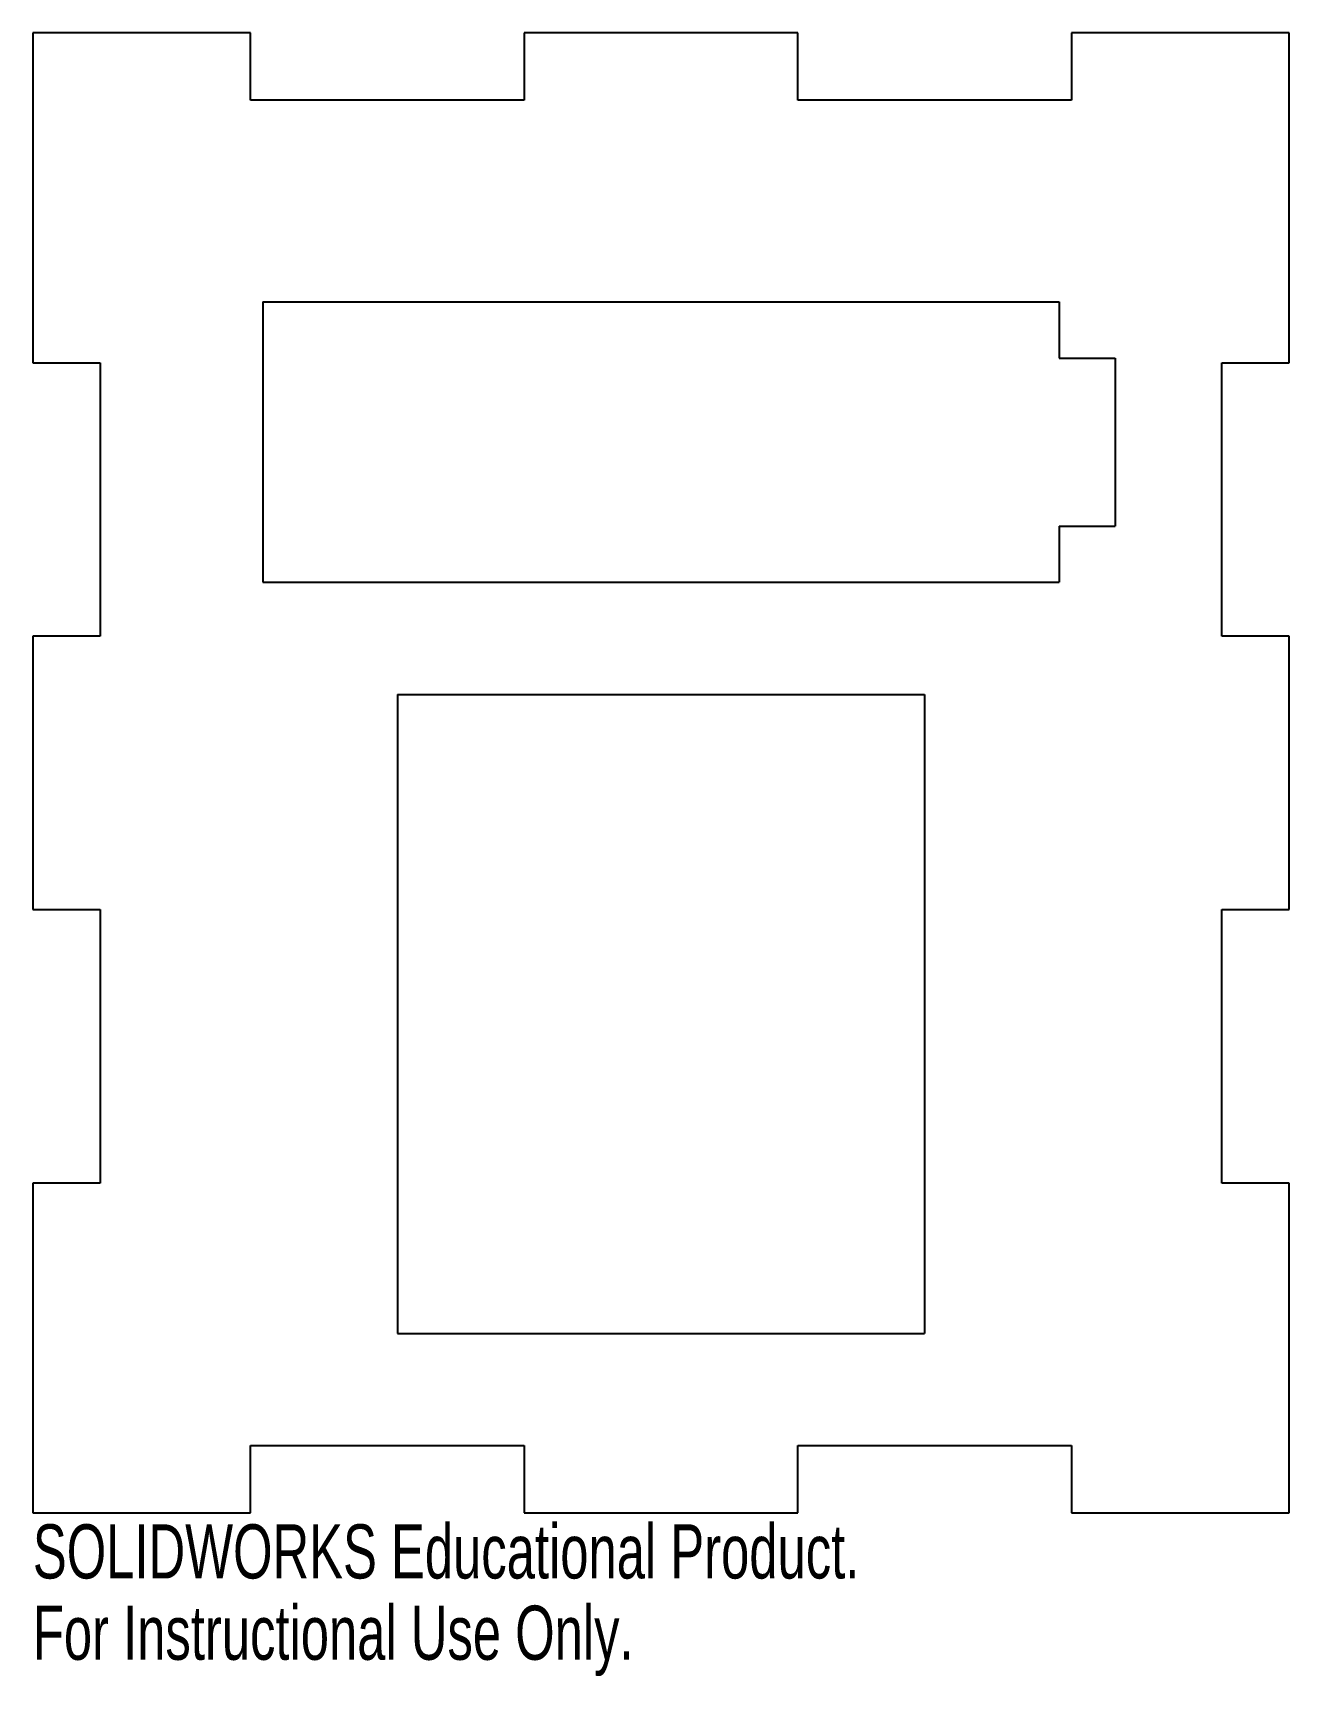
# Model space of a CAD drawing. Header units: millimetres. Extents: x 0 to 112, y -12 to 135.
import ezdxf

# ---------------------------------------------------------------- set-up
doc = ezdxf.new("R2010")
doc.units = ezdxf.units.MM
doc.styles.add('SLDTEXTSTYLE0', font='TXT', dxfattribs={"width": 0.7})

msp = doc.modelspace()

# ---------------------------------------------------------------- linework, layer by layer
at = {"color": 7, "linetype": 'Continuous', "lineweight": 25}
for p, q in [((19.415, 135), (0, 135)), ((0, 135), (0, 105.585)), ((19.415, 129), (19.415, 135)), ((68.195, 135), (43.805, 135)), ((43.805, 135), (43.805, 129)), ((68.195, 129), (68.195, 135)), ((112, 135), (92.585, 135)), ((92.585, 135), (92.585, 129)), ((112, 105.585), (112, 135)), ((43.805, 129), (19.415, 129)), ((92.585, 129), (68.195, 129)), ((20.5, 111), (20.5, 86)), ((20.5, 111), (91.5, 111)), ((91.5, 111), (91.5, 106)), ((0, 105.585), (6, 105.585)), ((6, 105.585), (6, 81.195)), ((91.5, 106), (96.5, 106)), ((96.5, 106), (96.5, 91)), ((106, 81.195), (106, 105.585)), ((106, 105.585), (112, 105.585)), ((91.5, 91), (96.5, 91)), ((91.5, 91), (91.5, 86)), ((20.5, 86), (91.5, 86)), ((6, 81.195), (0, 81.195)), ((0, 81.195), (0, 56.805)), ((112, 81.195), (106, 81.195)), ((112, 56.805), (112, 81.195)), ((32.5, 76), (32.5, 19)), ((32.5, 76), (79.5, 76)), ((79.5, 76), (79.5, 19)), ((0, 56.805), (6, 56.805)), ((6, 56.805), (6, 32.415)), ((106, 32.415), (106, 56.805)), ((106, 56.805), (112, 56.805)), ((6, 32.415), (0, 32.415)), ((0, 32.415), (0, 3)), ((112, 32.415), (106, 32.415)), ((112, 3), (112, 32.415)), ((32.5, 19), (79.5, 19)), ((19.415, 3), (19.415, 9)), ((19.415, 9), (43.805, 9)), ((43.805, 9), (43.805, 3)), ((68.195, 3), (68.195, 9)), ((68.195, 9), (92.585, 9)), ((92.585, 9), (92.585, 3)), ((0, 3), (19.415, 3)), ((43.805, 3), (68.195, 3)), ((92.585, 3), (112, 3))]:
    msp.add_line(p, q, dxfattribs=at)

# ---------------------------------------------------------------- texts
at = {"color": 7, "linetype": 'Continuous', "char_height": 4.83362, "attachment_point": 1, "style": 'SLDTEXTSTYLE0'}
for s, insert in [('SOLIDWORKS Educational Product.', (0, 1.98)), ('For Instructional Use Only.', (0, -5.27))]:
    msp.add_mtext(s, dxfattribs=dict(at, insert=insert))

doc.saveas('drawing.dxf')
